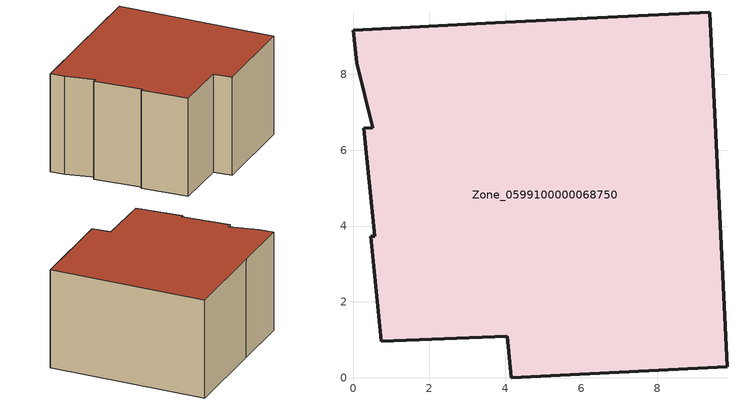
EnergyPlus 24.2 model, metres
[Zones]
Zone_0599100000068750
 floor ground (C_G): 0,9.16 3.74,9.36 9.39,9.63 9.84,0.29 4.16,0 4.05,1.1 0.73,0.97 0.45,3.73 0.56,3.73 0.27,6.58 0.5,6.59 0.09,8.3 z0
 wall outside (C_F): 3.74,9.36 0,9.16 0.09,8.3 0.5,6.59 0.27,6.58 0.56,3.73 0.45,3.73 0.73,0.97 4.05,1.1 4.16,0 9.84,0.29 9.39,9.63 3.74,9.36 z0:6.02
 roof outside (C_R): 0.27,6.58 0.56,3.73 0.45,3.73 0.73,0.97 4.05,1.1 4.16,0 9.84,0.29 9.39,9.63 3.74,9.36 0,9.16 0.09,8.3 0.5,6.59 z6.02
[BUILDING]
Pand.0599100000068750: North Axis=0; Terrain=City; Loads Convergence Tolerance Value=0.04; Temperature Convergence Tolerance Value=0.4; Solar Distribution=FullExterior; Maximum Number of Warmup Days=25; Minimum Number of Warmup Days=1
[Site:Location]
Rotterdam.The.Hague.AP_ZH_NLD Design_Conditions: Latitude=51.96; Longitude=4.45; Time Zone=1; Elevation=-4.5
[SITE:GROUNDTEMPERATURE:BUILDINGSURFACE]
18, 18, 18, 18, 18, 18, 18, 18, 18, 18, 18, 18
[MATERIAL] Thermal Absorptance=0.9; Solar Absorptance=0.7; Visible Absorptance=0.7
Name | Roughness | Thickness | Conductivity | Density | Specific Heat
G.TC.1946 | MediumSmooth | 0.15 | 1 | 540 | 1210
F.TC.1946 | Rough | 0.3 | 0.857143 | 1920 | 840
R.TC.1946 | MediumRough | 0.2 | 0.909091 | 1500 | 1000
[CONSTRUCTION]
C_G: G.TC.1946
C_F: F.TC.1946
C_R: R.TC.1946
[ZONE]
Zone_0599100000068750: Type=1; Multiplier=1; Ceiling Height=Autocalculate; Volume=Autocalculate; Floor Area=autocalculate; Part of Total Floor Area=Yes
[ZONEINFILTRATION:DESIGNFLOWRATE]
Infil_Zone_0599100000068750: Zone or ZoneList or Space or SpaceList=Zone_0599100000068750; Schedule=AlwaysOn; Design Flow Rate Calculation Method=Flow/Area; Flow Rate per Floor Area=0.003; Constant Term Coefficient=1; Temperature Term Coefficient=0; Velocity Term Coefficient=0; Velocity Squared Term Coefficient=0
[HVACTEMPLATE:ZONE:IDEALLOADSAIRSYSTEM]
Zone_0599100000068750: Maximum Heating Supply Air Temperature=50; Minimum Cooling Supply Air Temperature=13; Maximum Heating Supply Air Humidity Ratio=0.0156; Minimum Cooling Supply Air Humidity Ratio=0.0077; Heating Limit=NoLimit; Cooling Limit=NoLimit; Dehumidification Control Type=ConstantSensibleHeatRatio; Cooling Sensible Heat Ratio=0.7; Dehumidification Setpoint=60; Humidification Control Type=None; Humidification Setpoint=30; Outdoor Air Method=None; Outdoor Air Flow Rate per Person=0.00944; Outdoor Air Flow Rate per Zone Floor Area=0; Outdoor Air Flow Rate per Zone=0; Demand Controlled Ventilation Type=None; Outdoor Air Economizer Type=NoEconomizer; Heat Recovery Type=None; Sensible Heat Recovery Effectiveness=0.7; Latent Heat Recovery Effectiveness=0.65
[ZONECONTROL:THERMOSTAT]
ThermostatControl_Zone_0599100000068750: Zone or ZoneList=Zone_0599100000068750; Control Type Schedule=DualSetpointControlType; Control 1=Thermostat_Zone_0599100000068750; Temperature Difference Between Cutout And Setpoint=0
[THERMOSTATSETPOINT:DUALSETPOINT]
Thermostat_Zone_0599100000068750: Heating Setpoint Temperature Schedule=HeatingSetpoint_Zone_0599100000068750; Cooling Setpoint Temperature Schedule=CoolingSetpoint_Zone_0599100000068750
[SCHEDULE:COMPACT]
HeatingSetpoint_Zone_0599100000068750: Through: 12/31, For: AllDays, Until: 24:00, 21
CoolingSetpoint_Zone_0599100000068750: Through: 12/31, For: AllDays, Until: 24:00, 24
DualSetpointControlType: Through: 12/31, For: AllDays, Until: 24:00, 4
AlwaysOn: Through: 12/31, For: AllDays, Until: 24:00, 1
